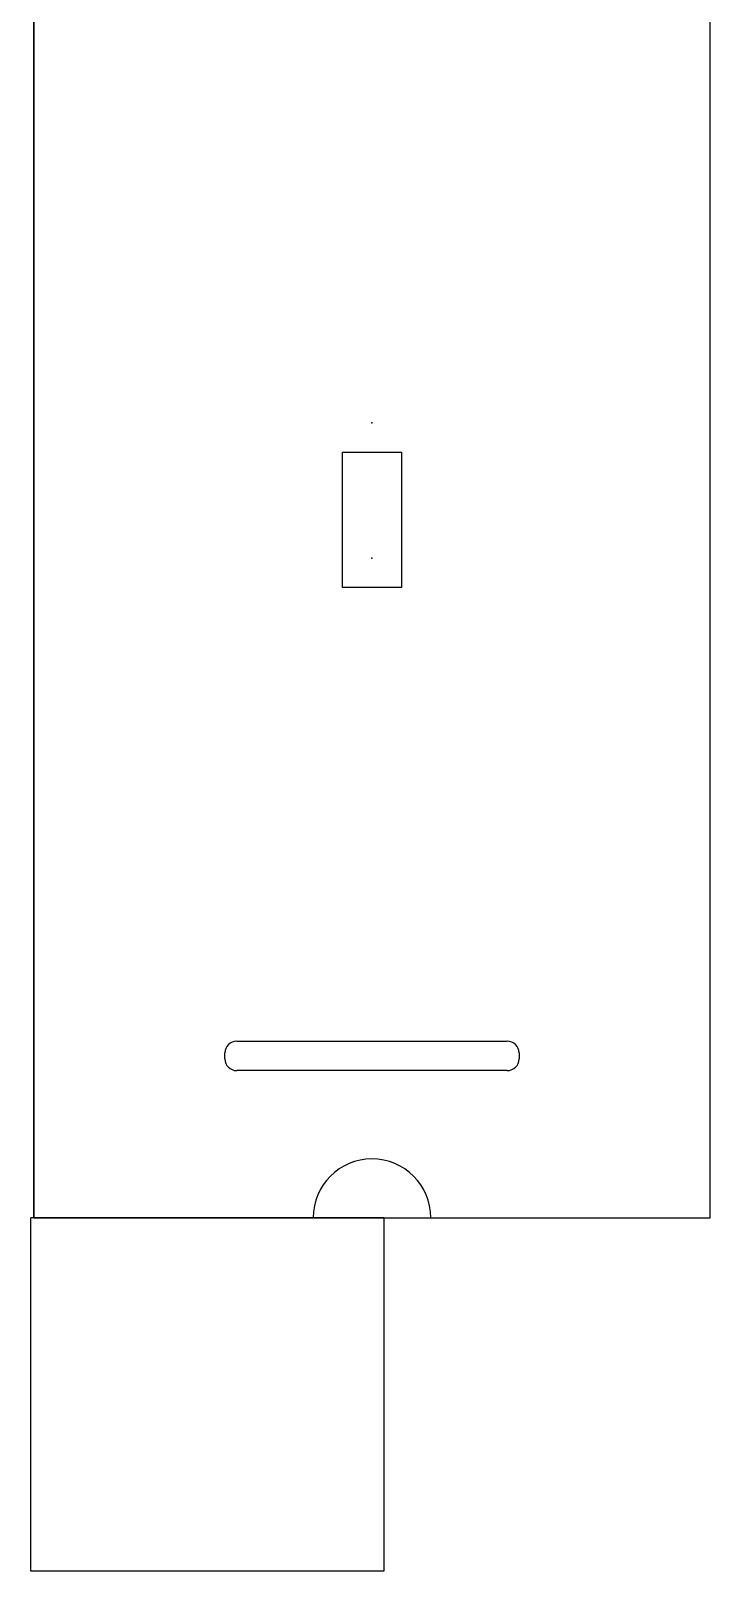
# Model space of a CAD drawing. Header units: millimetres. Extents: x 0 to 599, y -665 to 50.
# Drawn here: x 250 to 365.5, y -650 to -388.4 of the extents above; entities that cross this region are included whole.
import ezdxf

# ---------------------------------------------------------------- set-up
doc = ezdxf.new("R2010")
doc.units = ezdxf.units.MM
doc.header["$MEASUREMENT"] = 0
doc.layers.add('NEW WOOD 3MM v5_Sketch1', color=7, linetype='Continuous')

msp = doc.modelspace()

# ---------------------------------------------------------------- linework, layer by layer
at = {"layer": 'NEW WOOD 3MM v5_Sketch1'}
for p, q in [((250.5, -320), (250.5, -590)), ((250.5, -590), (250.5, -320)), ((365.5, -590), (365.5, -320)), ((303, -483), (303, -460)), ((303, -460), (313, -460)), ((313, -460), (313, -483)), ((303, -483), (303, -473)), ((313, -473), (313, -483)), ((313, -483), (303, -483)), ((313, -483), (303, -483)), ((313, -483), (303, -483)), ((283, -563), (283, -562)), ((285, -560), (331, -560)), ((333, -562), (333, -563)), ((331, -565), (285, -565)), ((310, -590), (250, -590)), ((250, -650), (250, -590)), ((250.5, -590), (365.5, -590)), ((310, -590), (310, -650)), ((310, -650), (250, -650))]:
    msp.add_line(p, q, dxfattribs=at)
for centre, radius, start, end in [((285, -562), 2, 90, 180), ((331, -562), 2, 0, 90), ((285, -563), 2, 180, 270), ((331, -563), 2, 270, 0), ((308, -590), 10, 0, 180)]:
    msp.add_arc(centre, radius, start, end, dxfattribs=at)
for p in [(308, -455), (308, -455), (308, -478)]:
    msp.add_point(p, dxfattribs=at)

doc.saveas('drawing.dxf')
